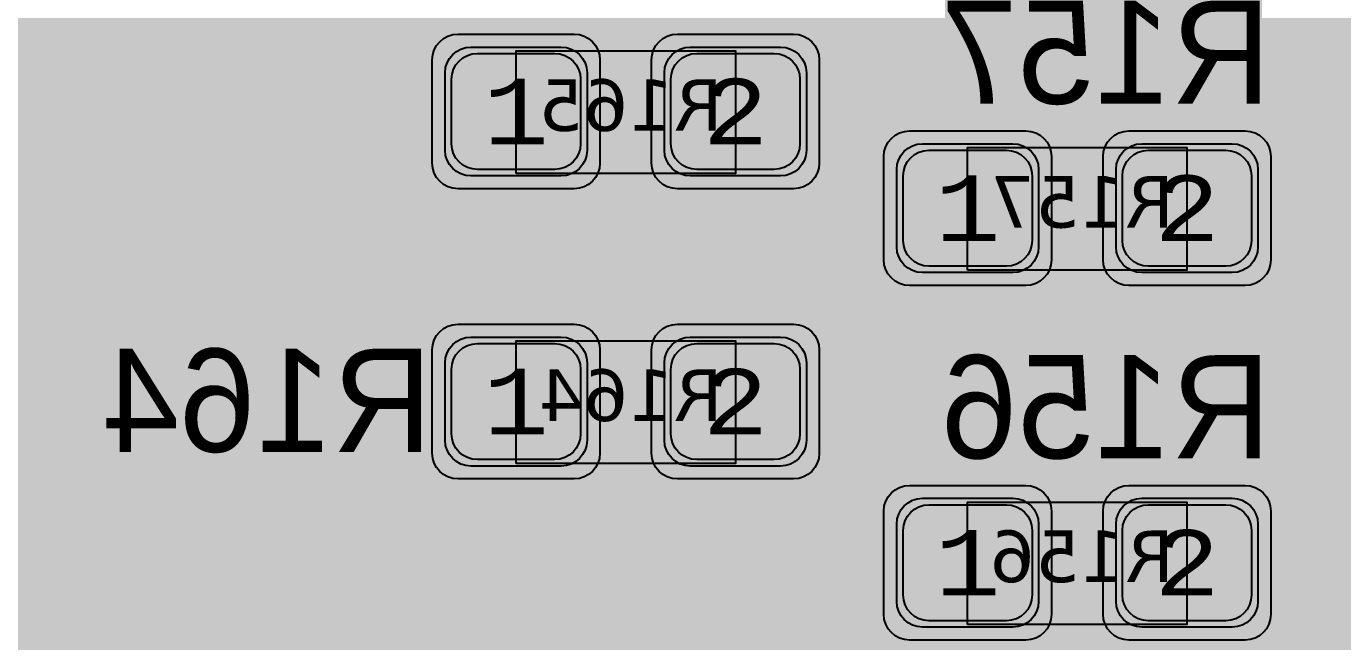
# Model space of a CAD drawing. Extents: x -98 to 119, y -207 to 98.
# Drawn here: x 22.35 to 32.56, y -8.86 to -4.09 of the extents above; entities that cross this region are included whole.
import ezdxf
from ezdxf.enums import TextEntityAlignment as Align

# ---------------------------------------------------------------- set-up
doc = ezdxf.new("R2010")
doc.units = 0
doc.header["$MEASUREMENT"] = 0
for name, color, linetype in [('ASSEMBLY_OUTLINES_BTM', 191, 'CONTINUOUS'), ('ASSEMBLY_PART_NUMBERS_BTM', 191, 'CONTINUOUS'), ('ASSEMBLY_PART_NUMBERS_TOP', 102, 'CONTINUOUS'), ('ASSEMBLY_REF_DES_BTM', 191, 'CONTINUOUS'), ('BOARD_OUTLINE', 10, 'CONTINUOUS'), ('DRILL_DRAWING', 21, 'CONTINUOUS'), ('GENERATED_SILKSCREEN_BTM', 255, 'CONTINUOUS'), ('MANUFACTURING_OUTLINES', 10, 'CONTINUOUS'), ('PART_PADS_SMD_BTM', 230, 'CONTINUOUS'), ('PIN_NUMBERS_BTM', 8, 'CONTINUOUS'), ('PIN_NUMBERS_TOP', 8, 'CONTINUOUS'), ('PLACEMENT_OUTLINES_BTM', 222, 'CONTINUOUS'), ('PLANE_DATA_LAYER_BOTTOM', 230, 'CONTINUOUS'), ('PLANE_SHAPES_LAYER_BOTTOM', 230, 'CONTINUOUS'), ('PLANE_SHAPES_LAYER_TOP', 150, 'CONTINUOUS'), ('ROUTE_BORDER', 151, 'CONTINUOUS'), ('SILKSCREEN_OUTLINES_BTM', 211, 'CONTINUOUS'), ('SILKSCREEN_REF_DES_BTM', 211, 'CONTINUOUS'), ('SOLDERMASK_PADS_BTM', 12, 'CONTINUOUS'), ('SOLDERPASTE_PADS_BTM', 12, 'CONTINUOUS'), ('TRACES_LAYER_BOTTOM', 230, 'CONTINUOUS')]:
    doc.layers.add(name, color=color, linetype=linetype)
doc.styles.add('COURIER_NEW', font='COUR.TTF')
doc.styles.add('VERDANA', font='verdana.TTF')
doc.styles.add('VERIBEST_GERBER_0', font='txt')

msp = doc.modelspace()

# ---------------------------------------------------------------- hatches: boundary and pattern name
at = {"layer": 'PLANE_DATA_LAYER_BOTTOM'}
h = msp.add_hatch(color=256, dxfattribs=at)
h.paths.add_polyline_path([(-96.5, 0, -1), (96.5, 0, -1)], flags=0)
h.paths.add_polyline_path([(92.251979, -7.43598, 0.726988162), (92.479659, -3.637852, -0.308609791), (92.431259, -3.566904, -0.009635255), (92.431316, -3.563968, 0.009635011), (92.5, -0.000006), (92.5, 0.000001, 0.053325255), (90.407665, 19.562826, -0.053326925), (90.405941, 19.578942), (90.405941, 19.578943, -0.238217909), (90.436919, 19.640273, 0.661755037), (89.584154, 23.221888, -0.295297583), (89.523137, 23.277841, 0.022401018), (87.08146, 31.194059, -0.086206302), (87.076996, 31.219756), (87.076996, 31.219757, -0.210183909), (87.101696, 31.275919, 0.679382507), (85.774921, 34.749845, -0.301864993), (85.705267, 34.797373, 0.047915829), (77.514669, 50.475005, -0.145307444), (77.502324, 50.516585, -0.123988701), (77.511414, 50.552678, 0.606608991), (75.516892, 53.486368, -0.274238992), (75.44586, 53.517962, 0.021523084), (70.565432, 59.806101, -0.177595235), (70.547363, 59.855368), (70.547363, 59.855369, -0.111833303), (70.5548, 59.888203, 0.661755452), (68.116894, 62.64715, -0.295297373), (68.036725, 62.667806, 0.05833458), (51.722715, 76.687749, -0.249337829), (51.689123, 76.750923), (51.689123, 76.750924, -0.060759886), (51.691357, 76.76924, 0.714966399), (48.509213, 78.818582, -0.314871124), (48.42205, 78.81342, 0.022806677), (41.042088, 82.896302, -0.285136953), (40.999698, 82.964591), (40.999698, 82.964596, -0.004247023), (40.999709, 82.965891, 0.647046608), (37.697353, 84.5176, -0.289754858), (37.616734, 84.505806, 0.052943541), (19.031563, 90.52099, -0.30833592), (18.972104, 90.582877, 0.696982245), (15.284156, 91.27756, -0.308339612), (15.206255, 91.241547, 0.022370691), (6.993138, 92.235275, -0.315204372), (6.925536, 92.290658, 0.715888063), (3.14462, 92.496703, -0.315205261), (3.0714, 92.448994, 0.063468058), (-20.215283, 90.264015, -0.320142253), (-20.296827, 90.298428, 0.72963938), (-23.995319, 89.386755, -0.320144031), (-24.051528, 89.318386, 0.018663537), (-30.645576, 87.275991, -0.309865735), (-30.72878, 87.298418, 0.701170836), (-34.249879, 85.978007, -0.002752694), (-34.249874, 85.977168, -0.30685575), (-34.29782, 85.9064, 0.04916641), (-50.410548, 77.556603, -0.32354836), (-50.499711, 77.561018, 0.739212756), (-53.660594, 75.408706, -0.075169868), (-53.657188, 75.386179), (-53.657188, 75.386178, -0.242479425), (-53.68916, 75.324127, 0.019967737), (-59.527063, 70.80098, -0.298487087), (-59.610009, 70.791065, 0.556724412), (-62.5, 69), (-62.5, 68.999999, 0.082708518), (-62.392031, 68.351756, -0.298487573), (-62.412702, 68.270818, 0.067186589), (-78.279974, 49.27977, -0.277817809), (-78.350169, 49.24438, 0.436350868), (-80.5, 47.25), (-80.5, 47.249999, 0.141466326), (-80.192238, 46.184011, -0.141465884), (-80.180512, 46.143397), (-80.180512, 46.143396, -0.131190735), (-80.190652, 46.105416, 0.019294819), (-83.506407, 39.786053, -0.312206796), (-83.581614, 39.742899, 0.439123468), (-85.75, 37.75, 0.204829615), (-85.131688, 36.303992, -0.204830708), (-85.10813, 36.248899), (-85.10813, 36.248898, -0.100919006), (-85.114214, 36.219062, 0.048097759), (-90.466303, 19.289839, -0.314870423), (-90.530154, 19.230281, 0.714965653), (-91.24073, 15.512631, -0.269378312), (-91.202277, 15.446437), (-91.202277, 15.446436, -0.041929831), (-91.203345, 15.433723, 0.018841331), (-92.106444, 8.523669, -0.32827121), (-92.166453, 8.456161, 0.354028014), (-93.75, 6.5), (-93.75, 6.499999, 0.314708299), (-92.438077, 4.622088, -0.31470689), (-92.388093, 4.55054), (-92.388093, 4.550537, -0.012285748), (-92.388185, 4.546794, 0.012294179), (-92.5, 0.00001), (-92.5, -0.000004, 0.052933393), (-90.438132, -19.421494, -0.329408644), (-90.475468, -19.504015, 0.27173254), (-91.5, -21.25, 0.401597711), (-89.586502, -23.248128, -0.329404507), (-89.516056, -23.305059, 0.021307354), (-87.207653, -30.839509, -0.322177334), (-87.232533, -30.924924, 0.230665932), (-88, -32.499999), (-88, -32.5, 0.431495031), (-85.882787, -34.496562, -0.3221788), (-85.807634, -34.544174, 0.048016175), (-77.643233, -50.277018, -0.303878783), (-77.644537, -50.3618, 0.152518996), (-78, -51.499999), (-78, -51.5, 0.481982915), (-75.552374, -53.449264, -0.303883418), (-75.473145, -53.479475, 0.021991255), (-70.483925, -59.90214, -0.318621499), (-70.47622, -59.989968, 0.725399056), (-67.952631, -62.834176, -0.318624212), (-67.866344, -62.852281, 0.062392529), (-50.265124, -77.650932, -0.254356234), (-50.230332, -77.714899), (-50.230332, -77.7149, -0.034453173), (-50.231054, -77.725364, 0.034451935), (-50.25, -78), (-50.25, -78.000001, 0.603308224), (-47.119729, -79.649997, -0.291362646), (-47.037917, -79.64725, 0.02294124), (-39.54278, -83.621879, -0.290012797), (-39.499155, -83.690765), (-39.499155, -83.690766, -0.007130353), (-39.499186, -83.692939, 0.007132964), (-39.5, -83.749994), (-39.5, -83.75, 0.658082965), (-36.126004, -85.203319, -0.297762979), (-36.043963, -85.188513, 0.049016344), (-18.771876, -90.575199, -0.301861306), (-18.712566, -90.635139, 0.679381768), (-15.056336, -91.31372, -0.301864385), (-14.979467, -91.279054, 0.021749122), (-6.993138, -92.235275, -0.315204372), (-6.925536, -92.290658, 0.715888063), (-3.14462, -92.496703, -0.315205261), (-3.0714, -92.448994, 0.06250827), (19.869968, -90.340657, -0.345566403), (19.954737, -90.381493, 0.794356815), (23.75, -89.500001), (23.75, -89.499973, 0.005086864), (23.749586, -89.459281, -0.345588489), (23.806159, -89.384097, 0.021469451), (31.383958, -87.013201, -0.314446926), (31.468175, -87.035889, 0.700130836), (35, -85.75), (35, -85.749988, 0.009099261), (34.998675, -85.677212, -0.009057228), (34.998625, -85.674452), (34.998625, -85.674439, -0.304472205), (35.045955, -85.60392, 0.047985464), (50.721249, -77.353765, -0.31444166), (50.808431, -77.356288, 0.616218308), (54, -75.75), (54, -75.749999, 0.067758174), (53.927211, -75.215343, -0.067753523), (53.924438, -75.194974), (53.924438, -75.194973, -0.241537288), (53.95619, -75.13308, 0.022365821), (60.452055, -70.01285, -0.313111549), (60.538488, -70.003709, 0.710095351), (63.344013, -67.475653, -0.099717589), (63.33807, -67.446151), (63.33807, -67.44615, -0.206928064), (63.362073, -67.390635, 0.058205552), (77.187807, -50.973449, -0.317486674), (77.269693, -50.94147, 0.722224143), (79.294241, -47.729048, -0.173873661), (79.276877, -47.680625, -0.136094565), (79.287761, -47.641379, 0.020523482), (82.926938, -40.980152, -0.353003204), (83.013777, -40.939997, 0.48811211), (85.5, -39), (85.5, -38.999999, 0.240073604), (84.675602, -37.381988, -0.240072951), (84.644192, -37.320342), (84.644192, -37.320341, -0.104105615), (84.650658, -37.289623, 0.050546739), (90.411157, -19.546683, -0.32146983), (90.476988, -19.487077, 0.38127918), (92.25, -17.5, 0.275143701), (91.203224, -15.741772, -0.275142487), (91.163342, -15.674784), (91.163342, -15.674783, -0.042554947), (91.164442, -15.661882, 0.022235783), (92.195155, -7.50356, -0.319196338)], flags=0)
at = {"layer": 'PLANE_SHAPES_LAYER_BOTTOM'}
h = msp.add_hatch(color=256, dxfattribs=at)
h.paths.add_polyline_path([(-96.5, 0, -1), (96.5, 0, -1)], flags=0)
h.paths.add_polyline_path([(-92.5, 0, -1), (92.5, 0, -1)], flags=0)
at = {"layer": 'PLANE_SHAPES_LAYER_TOP'}
h = msp.add_hatch(color=256, dxfattribs=at)
h.paths.add_polyline_path([(-96.31345, 0, -1), (96.81345, 0, -1)], flags=0)
h.paths.add_polyline_path([(-92.25, 0, -1), (92.75, 0, -1)], flags=0)
h = msp.add_hatch(color=256, dxfattribs=at)
h.paths.add_polyline_path([(46.25, -35.15), (43.875, -38), (28.75, -38), (32.25, -34.5), (32.25, -30.5), (35.75, -30.5), (35.75, -27), (14.25, -27), (14.25, -24), (-10, -24), (-10, -18.75), (1.75, -18.75), (1.75, -9.25), (-10, -9.25), (-10, 32.75), (1.75, 32.75), (1.75, 34.25), (20.25, 34.25), (20.25, 25.25), (22.25, 23.25), (34.5, 23.25), (34.5, -26.5), (41.25, -26.5), (41.25, -20.5), (46.25, -20.5)])
h.paths.add_polyline_path([(-8.75, 10.25), (-8.75, 19.5), (1.25, 19.5), (1.25, 10.25)], flags=16)
h.paths.add_polyline_path([(6, 27.25), (6, 29.75), (15.45, 29.75), (15.45, 27.25)], flags=16)

# ---------------------------------------------------------------- linework, layer by layer
at = {"layer": 'ASSEMBLY_OUTLINES_BTM'}
for points in [[(26.15, -5.23), (26.15, -4.28), (27.85, -4.28), (27.85, -5.23)], [(29.65, -5.98), (29.65, -5.03), (31.35, -5.03), (31.35, -5.98)], [(26.15, -7.48), (26.15, -6.53), (27.85, -6.53), (27.85, -7.48)], [(29.65, -8.73), (29.65, -7.78), (31.35, -7.78), (31.35, -8.73)]]:
    msp.add_lwpolyline(points, close=True, dxfattribs=at)
at = {"layer": 'BOARD_OUTLINE', "const_width": 0.1}
msp.add_lwpolyline([(-97.5, 0, -1), (97.5, 0, -1)], format="xyb", close=True, dxfattribs=at)
at = {"layer": 'GENERATED_SILKSCREEN_BTM', "const_width": 0.15}
for points in [[(30.8772, -3.9108), (31.0332, -4.13), (31.0348, -4.1332), (31.0356, -4.1356), (31.0356, -4.1412), (31.0332, -4.146), (31.0292, -4.15), (31.0244, -4.1532), (31.0188, -4.1548), (31.0156, -4.1548), (31.0132, -4.154), (31.0092, -4.1492), (30.8812, -3.97), (30.8812, -4.6708), (31.0212, -4.6708)], [(29.1244, -3.9364), (29.542, -4.6796)], [(29.542, -4.6796), (29.5436, -4.6852), (29.5428, -4.6908), (29.5396, -4.6956), (29.5348, -4.6988), (29.5292, -4.7004), (29.5236, -4.7012), (29.5188, -4.6996), (29.5148, -4.6948), (29.0836, -3.9276)], [(30.4092, -3.9196), (30.4092, -4.3044), (30.4084, -4.31), (30.406, -4.314), (30.4028, -4.3164), (30.3972, -4.318), (30.394, -4.3196), (30.39, -4.3204), (30.386, -4.3196), (30.3828, -4.3172), (30.2524, -4.2108), (29.994, -4.2108), (29.8692, -4.3124), (29.8692, -4.57), (29.994, -4.67), (30.2524, -4.67), (30.3828, -4.5644), (30.3884, -4.562), (30.3932, -4.562), (30.3988, -4.5652), (30.4028, -4.5692), (30.406, -4.5748), (30.4076, -4.5804), (30.4068, -4.5836), (30.406, -4.586), (30.4044, -4.5884), (30.402, -4.59), (30.2668, -4.7004), (30.2644, -4.702), (30.2612, -4.702), (30.258, -4.7036), (29.9884, -4.7036), (29.9868, -4.7036), (29.9852, -4.7028), (29.9844, -4.7028), (29.9828, -4.702), (29.9812, -4.702), (29.978, -4.7004), (29.8428, -4.59), (29.8404, -4.5876), (29.8396, -4.586), (29.838, -4.5812), (29.8372, -4.578), (29.8372, -4.3044), (29.838, -4.3012), (29.8396, -4.2964), (29.8396, -4.2948), (29.8412, -4.294), (29.842, -4.2924), (29.8428, -4.2908), (29.978, -4.182), (29.982, -4.1804), (29.9852, -4.1796), (29.9884, -4.1788), (30.258, -4.1788)], [(30.258, -4.1788), (30.2612, -4.1796), (30.2636, -4.1804), (30.2668, -4.182), (30.3756, -4.27), (30.3756, -3.9364)], [(31.0212, -4.6708), (31.0276, -4.6724), (31.0316, -4.6756), (31.0332, -4.6812), (31.034, -4.6876), (31.0332, -4.6932), (31.0316, -4.6988), (31.0276, -4.7028), (31.0212, -4.7036), (30.7092, -4.7036), (30.7036, -4.7028), (30.6988, -4.6988), (30.6964, -4.6932), (30.6956, -4.6876), (30.6964, -4.6812), (30.6988, -4.6756), (30.7036, -4.6724), (30.7092, -4.6708), (30.85, -4.6708), (30.85, -3.9196)], [(31.326, -4.2076), (31.3236, -4.206), (31.3228, -4.202), (31.3212, -4.198), (31.3204, -4.194), (31.3204, -4.0292), (31.3212, -4.0252), (31.3228, -4.0228), (31.3228, -4.0204), (31.3236, -4.0196), (31.3252, -4.0188), (31.326, -4.0172), (31.462, -3.9068)], [(31.8932, -3.9196), (31.8932, -4.6876), (31.8916, -4.694), (31.8876, -4.698), (31.8828, -4.7004), (31.8772, -4.7012), (31.8708, -4.7004), (31.8652, -4.698), (31.8612, -4.694), (31.8596, -4.6876), (31.8596, -4.3196), (31.4836, -4.3196), (31.3524, -4.6924), (31.3492, -4.698), (31.3436, -4.7012), (31.338, -4.702), (31.3324, -4.7004), (31.3276, -4.698), (31.3236, -4.694), (31.322, -4.6884), (31.3228, -4.682), (31.454, -4.3092), (31.326, -4.2076)], [(31.8596, -3.9364), (31.4772, -3.9364), (31.3524, -4.0372), (31.3524, -4.186), (31.4772, -4.2876), (31.8596, -4.2876), (31.8596, -3.9364)], [(23.0972, -7.1124), (22.6668, -6.6836), (22.6668, -7.1124), (23.0972, -7.1124)], [(23.4772, -6.6068), (23.3428, -6.7164), (23.3396, -6.7204), (23.338, -6.7268), (23.3388, -6.7316), (23.3404, -6.7356), (23.3428, -6.7388), (23.3468, -6.742), (23.3508, -6.7444), (23.3548, -6.7452), (23.3588, -6.7452), (23.362, -6.7428), (23.4932, -6.6364), (23.7524, -6.6364), (23.8756, -6.7372), (23.8756, -7.0244), (23.7668, -6.9356), (23.7636, -6.9348), (23.762, -6.934), (23.7612, -6.934), (23.7612, -6.9332), (23.7572, -6.9324), (23.4876, -6.9324), (23.4844, -6.9332), (23.4844, -6.934), (23.4828, -6.934), (23.4804, -6.9348), (23.478, -6.9356), (23.3428, -7.0444), (23.342, -7.0468), (23.3404, -7.0476), (23.3396, -7.0484), (23.3396, -7.05), (23.338, -7.0556), (23.3372, -7.058), (23.3372, -7.278), (23.338, -7.282), (23.3396, -7.2852), (23.3404, -7.2884), (23.3428, -7.2908), (23.4772, -7.4004), (23.4812, -7.402), (23.482, -7.4028), (23.4844, -7.4028), (23.4852, -7.4036), (23.486, -7.4036), (23.4876, -7.4036), (23.7572, -7.4036), (23.7604, -7.4028), (23.7636, -7.402), (23.7668, -7.4004), (23.9012, -7.2908), (23.9036, -7.2892), (23.9044, -7.2884), (23.906, -7.286), (23.9076, -7.2804), (23.9084, -7.278), (23.9084, -6.7292), (23.9076, -6.7252), (23.906, -6.722), (23.9044, -6.7204), (23.9036, -6.7188), (23.9012, -6.7164), (23.7668, -6.6068), (23.7636, -6.606), (23.762, -6.6052), (23.7604, -6.6044), (23.7572, -6.6036), (23.4876, -6.6036), (23.4844, -6.6044), (23.4828, -6.6052), (23.4804, -6.606), (23.4772, -6.6068)], [(24.5212, -7.3708), (24.5276, -7.3724), (24.5316, -7.3756), (24.5332, -7.3812), (24.534, -7.3876), (24.5332, -7.3932), (24.5316, -7.3988), (24.5276, -7.4028), (24.5212, -7.4036), (24.2092, -7.4036), (24.2036, -7.4028), (24.1988, -7.3988), (24.1964, -7.3932), (24.1956, -7.3876), (24.1964, -7.3812), (24.1988, -7.3756), (24.2036, -7.3724), (24.2092, -7.3708), (24.35, -7.3708), (24.35, -6.6196), (24.3508, -6.614), (24.3532, -6.61), (24.3572, -6.6076), (24.3628, -6.6068), (24.3668, -6.606), (24.3708, -6.606), (24.374, -6.6076), (24.3772, -6.6108), (24.5332, -6.83), (24.5348, -6.8332), (24.5356, -6.8356), (24.5356, -6.8412), (24.5332, -6.846), (24.5292, -6.85), (24.5244, -6.8532), (24.5188, -6.8548), (24.5156, -6.8548), (24.5132, -6.854), (24.5092, -6.8492), (24.3812, -6.67), (24.3812, -7.3708), (24.5212, -7.3708)], [(24.826, -6.9076), (24.8236, -6.906), (24.8228, -6.902), (24.8212, -6.898), (24.8204, -6.894), (24.8204, -6.7292), (24.8212, -6.7252), (24.8228, -6.7228), (24.8228, -6.7204), (24.8236, -6.7196), (24.8252, -6.7188), (24.826, -6.7172), (24.962, -6.6068), (24.966, -6.6052), (24.9692, -6.6044), (24.9724, -6.6036), (25.3756, -6.6036), (25.3828, -6.6052), (25.3876, -6.6092), (25.3916, -6.614), (25.3932, -6.6196), (25.3932, -7.3876), (25.3916, -7.394), (25.3876, -7.398), (25.3828, -7.4004), (25.3772, -7.4012), (25.3708, -7.4004), (25.3652, -7.398), (25.3612, -7.394), (25.3596, -7.3876), (25.3596, -7.0196), (24.9836, -7.0196), (24.8524, -7.3924), (24.8492, -7.398), (24.8436, -7.4012), (24.838, -7.402), (24.8324, -7.4004), (24.8276, -7.398), (24.8236, -7.394), (24.822, -7.3884), (24.8228, -7.382), (24.954, -7.0092), (24.826, -6.9076)], [(31.0212, -7.4208), (31.0276, -7.4224), (31.0316, -7.4256), (31.0332, -7.4312), (31.034, -7.4376), (31.0332, -7.4432), (31.0316, -7.4488), (31.0276, -7.4528), (31.0212, -7.4536), (30.7092, -7.4536), (30.7036, -7.4528), (30.6988, -7.4488), (30.6964, -7.4432), (30.6956, -7.4376), (30.6964, -7.4312), (30.6988, -7.4256), (30.7036, -7.4224), (30.7092, -7.4208), (30.85, -7.4208), (30.85, -6.6696), (30.8508, -6.664), (30.8532, -6.66), (30.8572, -6.6576), (30.8628, -6.6568), (30.8668, -6.656), (30.8708, -6.656), (30.874, -6.6576), (30.8772, -6.6608), (31.0332, -6.88), (31.0348, -6.8832), (31.0356, -6.8856), (31.0356, -6.8912), (31.0332, -6.896), (31.0292, -6.9), (31.0244, -6.9032), (31.0188, -6.9048), (31.0156, -6.9048), (31.0132, -6.904), (31.0092, -6.8992), (30.8812, -6.72), (30.8812, -7.4208), (31.0212, -7.4208)], [(22.6668, -7.3876), (22.666, -7.394), (22.662, -7.398), (22.6564, -7.4004), (22.6508, -7.4012), (22.6452, -7.4004), (22.6404, -7.398), (22.6364, -7.394), (22.6348, -7.3876), (22.6348, -7.1452), (22.5972, -7.1452), (22.5916, -7.1436), (22.5868, -7.1404), (22.5844, -7.1348), (22.5836, -7.1292), (22.5844, -7.1228), (22.5868, -7.1172), (22.5916, -7.1132), (22.5972, -7.1124), (22.6348, -7.1124), (22.6348, -6.642), (22.6356, -6.638), (22.638, -6.6348), (22.6412, -6.6316), (22.6452, -6.6292), (22.65, -6.6276), (22.6548, -6.6268), (22.6588, -6.6276), (22.6628, -6.6308), (23.1484, -7.1164), (23.1516, -7.1212), (23.1532, -7.126), (23.1524, -7.1308), (23.1492, -7.1364), (23.1476, -7.1404), (23.1444, -7.1428), (23.1412, -7.1444), (23.1372, -7.1452), (22.6668, -7.1452), (22.6668, -7.3876)], [(25.3596, -6.6364), (24.9772, -6.6364), (24.8524, -6.7372), (24.8524, -6.886), (24.9772, -6.9876), (25.3596, -6.9876), (25.3596, -6.6364)], [(29.2212, -6.6568), (29.0868, -6.7664), (29.0836, -6.7704), (29.082, -6.7768), (29.0828, -6.7816), (29.0844, -6.7856), (29.0868, -6.7888), (29.0908, -6.792), (29.0948, -6.7944), (29.0988, -6.7952), (29.1028, -6.7952), (29.106, -6.7928), (29.2372, -6.6864), (29.4964, -6.6864), (29.6196, -6.7872), (29.6196, -7.0744), (29.5108, -6.9856), (29.5076, -6.9848), (29.506, -6.984), (29.5052, -6.984), (29.5052, -6.9832), (29.5012, -6.9824), (29.2316, -6.9824), (29.2284, -6.9832), (29.2284, -6.984), (29.2268, -6.984), (29.2244, -6.9848), (29.222, -6.9856), (29.0868, -7.0944), (29.086, -7.0968), (29.0844, -7.0976), (29.0836, -7.0984), (29.0836, -7.1), (29.082, -7.1056), (29.0812, -7.108), (29.0812, -7.328), (29.082, -7.332), (29.0836, -7.3352), (29.0844, -7.3384), (29.0868, -7.3408), (29.2212, -7.4504), (29.2252, -7.452), (29.226, -7.4528), (29.2284, -7.4528), (29.2292, -7.4536), (29.23, -7.4536), (29.2316, -7.4536), (29.5012, -7.4536), (29.5044, -7.4528), (29.5076, -7.452), (29.5108, -7.4504), (29.6452, -7.3408), (29.6476, -7.3392), (29.6484, -7.3384), (29.65, -7.336), (29.6516, -7.3304), (29.6524, -7.328), (29.6524, -6.7792), (29.6516, -6.7752), (29.65, -6.772), (29.6484, -6.7704), (29.6476, -6.7688), (29.6452, -6.7664), (29.5108, -6.6568), (29.5076, -6.656), (29.506, -6.6552), (29.5044, -6.6544), (29.5012, -6.6536), (29.2316, -6.6536), (29.2284, -6.6544), (29.2268, -6.6552), (29.2244, -6.656), (29.2212, -6.6568)], [(30.258, -6.9288), (30.2612, -6.9296), (30.2636, -6.9304), (30.2668, -6.932), (30.3756, -7.02), (30.3756, -6.6864), (29.8532, -6.6864), (29.8476, -6.6848), (29.8428, -6.6816), (29.8404, -6.676), (29.8396, -6.6704), (29.8404, -6.664), (29.8428, -6.6592), (29.8476, -6.6552), (29.8532, -6.6536), (30.3932, -6.6536), (30.3988, -6.6552), (30.4036, -6.6592), (30.4076, -6.664), (30.4092, -6.6696), (30.4092, -7.0544), (30.4084, -7.06), (30.406, -7.064), (30.4028, -7.0664), (30.3972, -7.068), (30.394, -7.0696), (30.39, -7.0704), (30.386, -7.0696), (30.3828, -7.0672), (30.2524, -6.9608), (29.994, -6.9608), (29.8692, -7.0624), (29.8692, -7.32), (29.994, -7.42), (30.2524, -7.42), (30.3828, -7.3144), (30.3884, -7.312), (30.3932, -7.312), (30.3988, -7.3152), (30.4028, -7.3192), (30.406, -7.3248), (30.4076, -7.3304), (30.4068, -7.3336), (30.406, -7.336), (30.4044, -7.3384), (30.402, -7.34), (30.2668, -7.4504), (30.2644, -7.452), (30.2612, -7.452), (30.258, -7.4536), (29.9884, -7.4536), (29.9868, -7.4536), (29.9852, -7.4528), (29.9844, -7.4528), (29.9828, -7.452), (29.9812, -7.452), (29.978, -7.4504), (29.8428, -7.34), (29.8404, -7.3376), (29.8396, -7.336), (29.838, -7.3312), (29.8372, -7.328), (29.8372, -7.0544), (29.838, -7.0512), (29.8396, -7.0464), (29.8396, -7.0448), (29.8412, -7.044), (29.842, -7.0424), (29.8428, -7.0408), (29.978, -6.932), (29.982, -6.9304), (29.9852, -6.9296), (29.9884, -6.9288), (30.258, -6.9288)], [(31.326, -6.9576), (31.3236, -6.956), (31.3228, -6.952), (31.3212, -6.948), (31.3204, -6.944), (31.3204, -6.7792), (31.3212, -6.7752), (31.3228, -6.7728), (31.3228, -6.7704), (31.3236, -6.7696), (31.3252, -6.7688), (31.326, -6.7672), (31.462, -6.6568), (31.466, -6.6552), (31.4692, -6.6544), (31.4724, -6.6536), (31.8756, -6.6536), (31.8828, -6.6552), (31.8876, -6.6592), (31.8916, -6.664), (31.8932, -6.6696), (31.8932, -7.4376), (31.8916, -7.444), (31.8876, -7.448), (31.8828, -7.4504), (31.8772, -7.4512), (31.8708, -7.4504), (31.8652, -7.448), (31.8612, -7.444), (31.8596, -7.4376), (31.8596, -7.0696), (31.4836, -7.0696), (31.3524, -7.4424), (31.3492, -7.448), (31.3436, -7.4512), (31.338, -7.452), (31.3324, -7.4504), (31.3276, -7.448), (31.3236, -7.444), (31.322, -7.4384), (31.3228, -7.432), (31.454, -7.0592), (31.326, -6.9576)], [(31.8596, -6.6864), (31.4772, -6.6864), (31.3524, -6.7872), (31.3524, -6.936), (31.4772, -7.0376), (31.8596, -7.0376), (31.8596, -6.6864)], [(23.8756, -7.066), (23.8756, -7.27), (23.7524, -7.3708), (23.494, -7.3708), (23.3692, -7.27), (23.3692, -7.066), (23.494, -6.9644), (23.7524, -6.9644), (23.8756, -7.066)], [(29.6196, -7.116), (29.6196, -7.32), (29.4964, -7.4208), (29.238, -7.4208), (29.1132, -7.32), (29.1132, -7.116), (29.238, -7.0144), (29.4964, -7.0144), (29.6196, -7.116)]]:
    msp.add_lwpolyline(points, dxfattribs=at)
for points in [[(27.283844, -4.279995, 0.000011642), (27.283836, -4.280005), (26.716164, -4.280005, 0.000011642), (26.716156, -4.279995), (27.283844, -4.279995)], [(30.783844, -5.029995, 0.000011642), (30.783836, -5.030005), (30.216164, -5.030005, 0.000011642), (30.216156, -5.029995), (30.783844, -5.029995)], [(27.292098, -5.230005), (26.707902, -5.230005, 0.000012231), (26.707911, -5.229995), (27.292089, -5.229995, 0.000012231), (27.292098, -5.230005)], [(30.792098, -5.980005), (30.207902, -5.980005, 0.000012231), (30.207911, -5.979995), (30.792089, -5.979995, 0.000012231), (30.792098, -5.980005)], [(27.283844, -6.529995, 0.000011642), (27.283836, -6.530005), (26.716164, -6.530005, 0.000011642), (26.716156, -6.529995), (27.283844, -6.529995)], [(27.292098, -7.480005), (26.707902, -7.480005, 0.000012231), (26.707911, -7.479995), (27.292089, -7.479995, 0.000012231), (27.292098, -7.480005)], [(30.783844, -7.779995, 0.000011642), (30.783836, -7.780005), (30.216164, -7.780005, 0.000011642), (30.216156, -7.779995), (30.783844, -7.779995)], [(30.792098, -8.730005), (30.207902, -8.730005, 0.000012231), (30.207911, -8.729995), (30.792089, -8.729995, 0.000012231), (30.792098, -8.730005)]]:
    msp.add_lwpolyline(points, format="xyb", dxfattribs=at)
at = {"layer": 'MANUFACTURING_OUTLINES'}
msp.add_circle((0, 0), 97.575405, dxfattribs=at)
at = {"layer": 'PART_PADS_SMD_BTM'}
for points in [[(25.6, -4.45, -0.414213562), (25.8, -4.25), (26.5, -4.25, -0.414213562), (26.7, -4.45), (26.7, -5.05, -0.414213562), (26.5, -5.25), (25.8, -5.25, -0.414213562), (25.6, -5.05)], [(27.3, -4.45, -0.414213562), (27.5, -4.25), (28.2, -4.25, -0.414213562), (28.4, -4.45), (28.4, -5.05, -0.414213562), (28.2, -5.25), (27.5, -5.25, -0.414213562), (27.3, -5.05)], [(29.1, -5.2, -0.414213562), (29.3, -5), (30, -5, -0.414213562), (30.2, -5.2), (30.2, -5.8, -0.414213562), (30, -6), (29.3, -6, -0.414213562), (29.1, -5.8)], [(30.8, -5.2, -0.414213562), (31, -5), (31.7, -5, -0.414213562), (31.9, -5.2), (31.9, -5.8, -0.414213562), (31.7, -6), (31, -6, -0.414213562), (30.8, -5.8)], [(25.6, -6.7, -0.414213562), (25.8, -6.5), (26.5, -6.5, -0.414213562), (26.7, -6.7), (26.7, -7.3, -0.414213562), (26.5, -7.5), (25.8, -7.5, -0.414213562), (25.6, -7.3)], [(27.3, -6.7, -0.414213562), (27.5, -6.5), (28.2, -6.5, -0.414213562), (28.4, -6.7), (28.4, -7.3, -0.414213562), (28.2, -7.5), (27.5, -7.5, -0.414213562), (27.3, -7.3)], [(29.1, -7.95, -0.414213562), (29.3, -7.75), (30, -7.75, -0.414213562), (30.2, -7.95), (30.2, -8.55, -0.414213562), (30, -8.75), (29.3, -8.75, -0.414213562), (29.1, -8.55)], [(30.8, -7.95, -0.414213562), (31, -7.75), (31.7, -7.75, -0.414213562), (31.9, -7.95), (31.9, -8.55, -0.414213562), (31.7, -8.75), (31, -8.75, -0.414213562), (30.8, -8.55)]]:
    msp.add_lwpolyline(points, format="xyb", close=True, dxfattribs=at)
at = {"layer": 'PLACEMENT_OUTLINES_BTM'}
for points in [[(26.15, -5.23), (26.15, -4.28), (27.85, -4.28), (27.85, -5.23)], [(29.65, -5.98), (29.65, -5.03), (31.35, -5.03), (31.35, -5.98)], [(26.15, -7.48), (26.15, -6.53), (27.85, -6.53), (27.85, -7.48)], [(29.65, -8.73), (29.65, -7.78), (31.35, -7.78), (31.35, -8.73)]]:
    msp.add_lwpolyline(points, close=True, dxfattribs=at)
at = {"layer": 'ROUTE_BORDER'}
msp.add_circle((0, 0), 96.5, dxfattribs=at)
at = {"layer": 'SILKSCREEN_OUTLINES_BTM'}
for points in [[(26.15, -5.23), (26.15, -4.28), (27.85, -4.28), (27.85, -5.23)], [(29.65, -5.98), (29.65, -5.03), (31.35, -5.03), (31.35, -5.98)], [(26.15, -7.48), (26.15, -6.53), (27.85, -6.53), (27.85, -7.48)], [(29.65, -8.73), (29.65, -7.78), (31.35, -7.78), (31.35, -8.73)]]:
    msp.add_lwpolyline(points, close=True, dxfattribs=at)
at = {"layer": 'SOLDERMASK_PADS_BTM'}
for points in [[(25.5, -4.35, -0.414213562), (25.7, -4.15), (26.6, -4.15, -0.414213562), (26.8, -4.35), (26.8, -5.15, -0.414213562), (26.6, -5.35), (25.7, -5.35, -0.414213562), (25.5, -5.15)], [(27.2, -4.35, -0.414213562), (27.4, -4.15), (28.3, -4.15, -0.414213562), (28.5, -4.35), (28.5, -5.15, -0.414213562), (28.3, -5.35), (27.4, -5.35, -0.414213562), (27.2, -5.15)], [(29, -5.1, -0.414213562), (29.2, -4.9), (30.1, -4.9, -0.414213562), (30.3, -5.1), (30.3, -5.9, -0.414213562), (30.1, -6.1), (29.2, -6.1, -0.414213562), (29, -5.9)], [(30.7, -5.1, -0.414213562), (30.9, -4.9), (31.8, -4.9, -0.414213562), (32, -5.1), (32, -5.9, -0.414213562), (31.8, -6.1), (30.9, -6.1, -0.414213562), (30.7, -5.9)], [(25.5, -6.6, -0.414213562), (25.7, -6.4), (26.6, -6.4, -0.414213562), (26.8, -6.6), (26.8, -7.4, -0.414213562), (26.6, -7.6), (25.7, -7.6, -0.414213562), (25.5, -7.4)], [(27.2, -6.6, -0.414213562), (27.4, -6.4), (28.3, -6.4, -0.414213562), (28.5, -6.6), (28.5, -7.4, -0.414213562), (28.3, -7.6), (27.4, -7.6, -0.414213562), (27.2, -7.4)], [(29, -7.85, -0.414213562), (29.2, -7.65), (30.1, -7.65, -0.414213562), (30.3, -7.85), (30.3, -8.65, -0.414213562), (30.1, -8.85), (29.2, -8.85, -0.414213562), (29, -8.65)], [(30.7, -7.85, -0.414213562), (30.9, -7.65), (31.8, -7.65, -0.414213562), (32, -7.85), (32, -8.65, -0.414213562), (31.8, -8.85), (30.9, -8.85, -0.414213562), (30.7, -8.65)]]:
    msp.add_lwpolyline(points, format="xyb", close=True, dxfattribs=at)
at = {"layer": 'SOLDERPASTE_PADS_BTM'}
for points in [[(25.65, -4.5, -0.414213562), (25.85, -4.3), (26.45, -4.3, -0.414213562), (26.65, -4.5), (26.65, -5, -0.414213562), (26.45, -5.2), (25.85, -5.2, -0.414213562), (25.65, -5)], [(27.35, -4.5, -0.414213562), (27.55, -4.3), (28.15, -4.3, -0.414213562), (28.35, -4.5), (28.35, -5, -0.414213562), (28.15, -5.2), (27.55, -5.2, -0.414213562), (27.35, -5)], [(29.15, -5.25, -0.414213562), (29.35, -5.05), (29.95, -5.05, -0.414213562), (30.15, -5.25), (30.15, -5.75, -0.414213562), (29.95, -5.95), (29.35, -5.95, -0.414213562), (29.15, -5.75)], [(30.85, -5.25, -0.414213562), (31.05, -5.05), (31.65, -5.05, -0.414213562), (31.85, -5.25), (31.85, -5.75, -0.414213562), (31.65, -5.95), (31.05, -5.95, -0.414213562), (30.85, -5.75)], [(25.65, -6.75, -0.414213562), (25.85, -6.55), (26.45, -6.55, -0.414213562), (26.65, -6.75), (26.65, -7.25, -0.414213562), (26.45, -7.45), (25.85, -7.45, -0.414213562), (25.65, -7.25)], [(27.35, -6.75, -0.414213562), (27.55, -6.55), (28.15, -6.55, -0.414213562), (28.35, -6.75), (28.35, -7.25, -0.414213562), (28.15, -7.45), (27.55, -7.45, -0.414213562), (27.35, -7.25)], [(29.15, -8, -0.414213562), (29.35, -7.8), (29.95, -7.8, -0.414213562), (30.15, -8), (30.15, -8.5, -0.414213562), (29.95, -8.7), (29.35, -8.7, -0.414213562), (29.15, -8.5)], [(30.85, -8, -0.414213562), (31.05, -7.8), (31.65, -7.8, -0.414213562), (31.85, -8), (31.85, -8.5, -0.414213562), (31.65, -8.7), (31.05, -8.7, -0.414213562), (30.85, -8.5)]]:
    msp.add_lwpolyline(points, format="xyb", close=True, dxfattribs=at)
at = {"layer": 'TRACES_LAYER_BOTTOM'}
for points, const_width in [([(18.05, -1.075), (21.572732, -1.075), (25.247732, -4.75), (26.15, -4.75)], 0.25), ([(29.65, -5.5), (28.825, -5.5), (28.564826, -5.760174), (25.534261, -5.760174), (21.499087, -1.725), (18.05, -1.725)], 0.25), ([(26.15, -7), (21.525, -2.375), (18.05, -2.375)], 0.25), ([(29.65, -8.25), (25.958711, -8.25), (24.947965, -7.239254), (24.947965, -6.481829), (21.491136, -3.025), (18.05, -3.025)], 0.25), ([(18.05, -3.675), (21.468896, -3.675), (24.547965, -6.754069), (24.547965, -8.197965), (26.1, -9.75), (26.15, -9.75)], 0.25), ([(18.05, -4.325), (21.55321, -4.325), (24.06751, -6.8393), (24.06751, -9.275364), (26.042146, -11.25), (29.65, -11.25)], 0.25), ([(39.95, -7.38), (38.639221, -6.069221), (36.189652, -6.069221), (34.728552, -4.608121), (28.816879, -4.608121), (28.675, -4.75), (27.85, -4.75)], 0.35), ([(18.05, -4.975), (21.637524, -4.975), (23.565985, -6.903461), (23.565985, -9.520277), (25.9, -11.854292), (25.9, -12.5)], 0.25), ([(37.41, -7.38), (36.385, -7.38), (34.505, -5.5), (31.35, -5.5)], 0.35), ([(30.15, -14.5), (25.342907, -14.5), (23.084262, -12.241355), (23.084262, -7.10091), (21.608352, -5.625), (18.05, -5.625)], 0.25), ([(27.85, -7), (28.778552, -7), (29.028552, -6.75), (34.630705, -6.75), (36.484392, -8.603687), (38.633687, -8.603687), (39.95, -9.92)], 0.35), ([(31.35, -8.25), (34.455794, -8.25), (36.125794, -9.92), (37.41, -9.92)], 0.35)]:
    msp.add_lwpolyline(points, dxfattribs=dict(at, const_width=const_width))

# ---------------------------------------------------------------- texts
at = {"layer": 'ASSEMBLY_PART_NUMBERS_BTM', "style": 'VERIBEST_GERBER_0', "text_generation_flag": 2}
for s, p in [('GRM1885C1H102JA01D', (31.21, 13)), ('ERJ-3EKF4701V', (27.71, 13)), ('ERJ-6ENF2401V', (29.46, 13)), ('SN74LVC1G08DBVR', (29.79, 10.5)), ('SN74AHCT1G00DBVR', (24.79, 10)), ('CL10B104KB8SFNC', (31.54, 4.25)), ('ADG736BRMZ-REEL7', (22.71, 3.800002)), ('ERJ-3EKF4701V', (26.46, 0.75)), ('ERJ-3EKF4701V', (28.21, 0.75)), ('SN74LVC1G08DBVR', (28.04, -0.5))]:
    msp.add_text(s, height=2.032, rotation=90, dxfattribs=at).set_placement(p, align=Align.TOP_LEFT)
for p in [(27, -2.21), (30.5, -2.96), (27, -4.46), (30.5, -5.71), (27, -7.21), (30.5, -8.71)]:
    msp.add_text('ERJ-3EKF6190V', height=2.032, dxfattribs=at).set_placement(p, align=Align.TOP_LEFT)
at = {"layer": 'ASSEMBLY_PART_NUMBERS_TOP', "style": 'VERIBEST_GERBER_0'}
msp.add_text('GRM1885C1H102JA01D', height=2.032, rotation=270, dxfattribs=at).set_placement((26.71, 24.25), align=Align.TOP_LEFT)
at = {"layer": 'ASSEMBLY_REF_DES_BTM', "style": 'VERDANA', "text_generation_flag": 2}
for s, p in [('R165', (27.75, -4.5)), ('R157', (31.25, -5.25)), ('R164', (27.75, -6.75)), ('R156', (31.25, -8))]:
    msp.add_text(s, height=0.4, dxfattribs=at).set_placement(p, align=Align.TOP_LEFT)
at = {"layer": 'DRILL_DRAWING', "style": 'VERIBEST_GERBER_0'}
msp.add_text('A', height=2, dxfattribs=at).set_placement((21.65, -8.1), align=Align.MIDDLE_CENTER)
at = {"layer": 'PIN_NUMBERS_BTM', "style": 'COURIER_NEW'}
for s, p in [('2', (27.85, -4.75)), ('1', (26.15, -4.75)), ('1', (29.65, -5.5)), ('2', (31.35, -5.5)), ('1', (26.15, -7)), ('2', (27.85, -7)), ('1', (29.65, -8.25)), ('2', (31.35, -8.25))]:
    msp.add_text(s, height=0.508, dxfattribs=at).set_placement(p, align=Align.MIDDLE_CENTER)
at = {"layer": 'PIN_NUMBERS_TOP', "style": 'COURIER_NEW'}
for s, p in [('2', (27.85, -4.75)), ('1', (26.15, -4.75)), ('1', (29.65, -5.5)), ('2', (31.35, -5.5)), ('1', (26.15, -7)), ('2', (27.85, -7)), ('1', (29.65, -8.25)), ('2', (31.35, -8.25))]:
    msp.add_text(s, height=0.508, dxfattribs=at).set_placement(p, align=Align.MIDDLE_CENTER)
at = {"layer": 'SILKSCREEN_REF_DES_BTM', "style": 'VERIBEST_GERBER_0', "text_generation_flag": 2}
for s, p in [('R157', (32, -3.89)), ('R164', (25.5, -6.59)), ('R156', (32, -6.64))]:
    msp.add_text(s, height=0.8, dxfattribs=at).set_placement(p, align=Align.TOP_LEFT)

doc.saveas('drawing.dxf')
